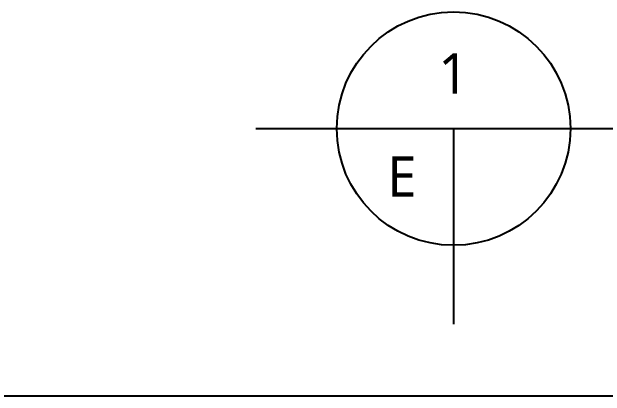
# Model space of a CAD drawing. Header units: millimetres. Extents: x 10297564 to 11610295, y -9287743 to -8409454.
# Drawn here: x 10786248 to 10795051, y -8948788 to -8943081 of the extents above; entities that cross this region are included whole.
import ezdxf
from ezdxf.enums import TextEntityAlignment as Align

# ---------------------------------------------------------------- set-up
doc = ezdxf.new("R2010")
doc.units = ezdxf.units.MM
doc.header["$LTSCALE"] = 100
doc.layers.add('_도곽_마크', color=7, linetype='Continuous')
doc.layers.add('D-TEXT2', color=7, linetype='Continuous')
doc.layers.add('TITLE', color=7, linetype='Continuous', lineweight=0)
doc.styles.add('MG', font='malgun.ttf')

# ---------------------------------------------------------------- blocks, each defined once
blk = doc.blocks.new('A$C78AD5414')
at = {"layer": '_도곽_마크'}
blk.add_lwpolyline([(400, 53), (280, 53)], dxfattribs=at)

msp = doc.modelspace()

# ---------------------------------------------------------------- linework, layer by layer
at = {"layer": 'D-TEXT2', "color": 3}
for p, q in [((10789869.2, -8944814.8), (10806695.3, -8944814.8)), ((10792802.6, -8944814.8), (10792802.6, -8947719.3))]:
    msp.add_line(p, q, dxfattribs=at)
msp.add_circle((10792802.6, -8944814.8), 1733.3, dxfattribs=at)

# ---------------------------------------------------------------- block references
at = {"layer": 'TITLE', "color": 4, "xscale": 200, "yscale": 200, "zscale": 200}
msp.add_blockref('A$C78AD5414', (10718064, -8959387.5), dxfattribs=at)

# ---------------------------------------------------------------- texts
at = {"layer": 'D-TEXT2', "color": 0, "style": 'MG'}
for s, p in [('1', (10792799.8, -8944295.1)), ('E', (10792032.6, -8945825.4))]:
    msp.add_text(s, height=600, dxfattribs=at).set_placement(p, align=Align.CENTER)

doc.saveas('drawing.dxf')
